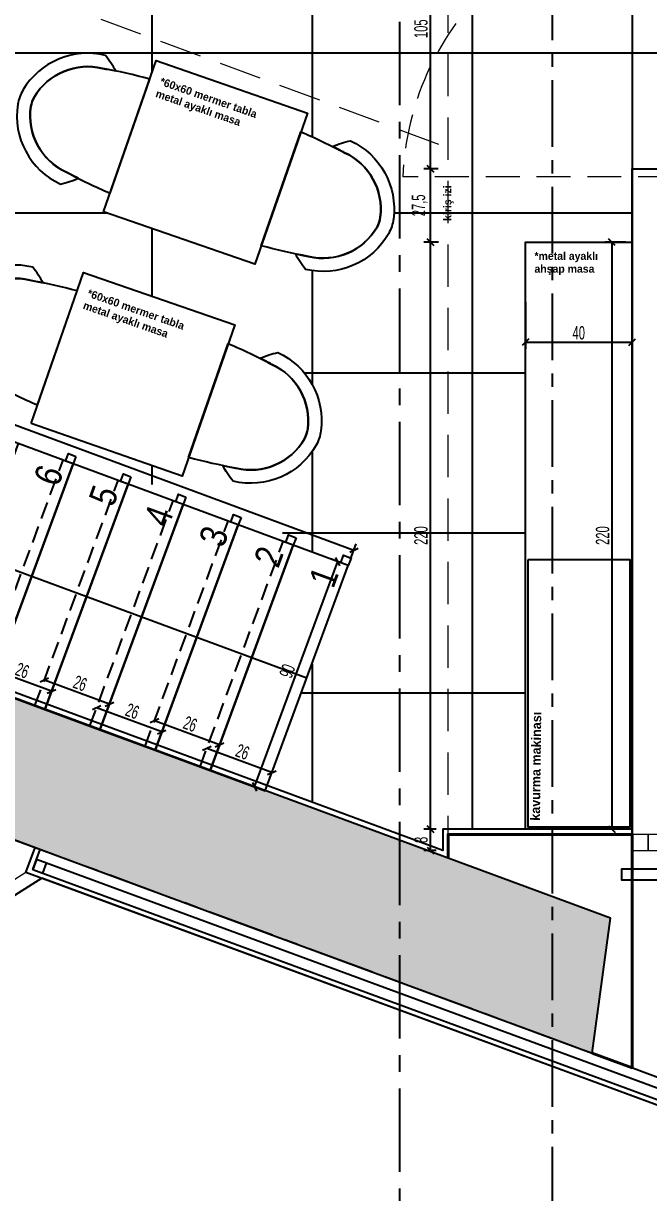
# Model space of a CAD drawing. Header units: millimetres. Extents: x 933584 to 974011, y 4545988 to 4553664.
# Drawn here: x 947039.6 to 947274, y 4550158.3 to 4550596.7 of the extents above; entities that cross this region are included whole.
import ezdxf

# ---------------------------------------------------------------- set-up
doc = ezdxf.new("R2010")
doc.units = ezdxf.units.MM
doc.set_wipeout_variables(frame=1)
doc.header["$PDMODE"] = 35
for name, pattern in [('568_AVN_KES_01$0$HIDDEN', [0.375, 0.25, -0.125]), ('CENTER', [2, 1.25, -0.25, 0.25, -0.25]), ('DOT2', [3.175, 0, -3.175]), ('HIDDEN', [9.525, 6.35, -3.175]), ('HIDDEN2', [4.7625, 3.175, -1.5875]), ('HIDDENX2', [19.05, 12.7, -6.35])]:
    doc.linetypes.add(name, pattern=pattern)
doc.layers.get('0').update_dxf_attribs({"color": 255})
doc.layers.get('Defpoints').update_dxf_attribs({"color": 8})
for name, color, linetype in [('0-CSX-CXS_20', 14, 'CENTER'), ('0-DMS-50', 143, 'Continuous'), ('0-EST-MEA', 10, 'Continuous'), ('0-HSL-HTC_200', 1, 'Continuous'), ('0-HSL-SLD', 252, 'Continuous'), ('0-LNS-SLN', 6, 'Continuous'), ('0-LNS-SPL', 13, '568_AVN_KES_01$0$HIDDEN'), ('0-LNS-VLF', 11, 'Continuous'), ('0-TXT-NRS', 6, 'Continuous'), ('0-TXT-NXS', 7, 'Continuous'), ('0-TXT-XBX_20', 3, 'Continuous'), ('2-SPS-RCN', 2, 'Continuous'), ('7-DCR-FRN', 8, 'Continuous')]:
    doc.layers.add(name, color=color, linetype=linetype)
for name, color, linetype, lineweight in [('2-SPS-IBW', 5, 'Continuous', 40), ('3-OPN-WDR', 4, 'Continuous', 18), ('cam kolon', 80, 'Continuous', 25), ('DOĞRAMA', 8, 'Continuous', 15), ('mimariKIRIS', 251, 'HIDDEN2', 0), ('SFP CAM', 8, 'Continuous', 9), ('SFP DUVAR', 8, 'Continuous', 30)]:
    doc.layers.add(name, color=color, linetype=linetype, lineweight=lineweight)
doc.styles.add('139_UYG_PLN$0$Dumankaya_fikirtepe_VAZIYET_PLANI$0$Standard', font='arial.ttf')
doc.styles.add('Century Gothic_B_3', font='GOTHICB.TTF', dxfattribs={"height": 4})
doc.styles.add('dim_romans_50', font='swissl.ttf', dxfattribs={"width": 0.6, "height": 5})
doc.dimstyles.new('ONK_dim 1_50', dxfattribs={"dimscale": 5, "dimtxt": 4, "dimasz": 0.5, "dimexe": 0.5, "dimexo": 0.5, "dimgap": 0.2, "dimtad": 1, "dimdec": 1, "dimrnd": 0.5, "dimzin": 9, "dimtxsty": 'dim_romans_50', "dimblk": 'OBLIQUE', "dimcen": 1, "dimclre": 256, "dimclrt": 256, "dimazin": 2, "dimtfac": 1, "dimtdec": 1, "dimtix": 1, "dimtmove": 2, "dimatfit": 3, "dimldrblk": 'OBLIQUE', "dimfxl": 3, "dimfxlon": 1, "dimarcsym": 0})

# ---------------------------------------------------------------- blocks, each defined once
blk = doc.blocks.new('A$C252E1D81')
at = {"layer": 'DOĞRAMA', "color": 253, "true_color": 0xadadad}
for points in [[(6, 20), (0, 20), (0, 21), (6, 21)], [(0, 0), (6, 0), (6, 6), (0, 6)]]:
    blk.add_lwpolyline(points, close=True, dxfattribs=at)
blk.add_lwpolyline([(6, 6), (6, 18), (4, 18), (4, 20), (2, 20), (2, 18), (0, 18), (0, 6), (6, 6)], dxfattribs=at)
blk = doc.blocks.new('XVBZDVBZDVB')
at = {"layer": '3-OPN-WDR', "rotation": 270.0000000133402}
blk.add_blockref('A$C252E1D81', (934663.85, 4553292.61), dxfattribs=at)
blk = doc.blocks.new('ZVBXZDVB')
at = {"layer": '0-CSX-CXS_20', "ltscale": 20}
for points in [[(934637.85, 4552835.4), (934637.85, 4551518.59)], [(933721.5, 4552054.44), (934876.25, 4551628.21)]]:
    blk.add_lwpolyline(points, dxfattribs=at)
blk = doc.blocks.new('xcvxcbv-flatten-1')
at = {"layer": '2-SPS-IBW'}
blk.add_lwpolyline([(934652.94, 4550373.38), (934667.85, 4550367.88), (934667.85, 4550455.35), (934598.85, 4550455.35), (934598.85, 4550446.4)], dxfattribs=at)
blk = doc.blocks.new('XCVBXCVBXZ-flatten-1')
at = {"layer": 'cam kolon', "color": 252, "linetype": 'ByBlock'}
for p, q in [((934440.61, 4553278.33), (934444.07, 4553287.72)), ((934443.18, 4553279.52), (934445.95, 4553287.02))]:
    blk.add_line(p, q, dxfattribs=at)
at = {"layer": 'SFP CAM', "color": 252}
for p, q in [((934440.61, 4553278.33), (934369.11, 4553233.01)), ((934446.51, 4553276.16), (934371.79, 4553228.79))]:
    blk.add_line(p, q, dxfattribs=at)
blk = doc.blocks.new('XVCXZVBXCVB-flatten-1')
at = {"layer": '0-LNS-SLN', "linetype": 'ByBlock'}
for p, q in [((938730.16, 4549084.73), (938490.63, 4549173.05)), ((938485.49, 4549170.68), (938734.16, 4549078.99)), ((938730.16, 4549170.77), (938710.16, 4549170.77)), ((938724.72, 4549170.77), (938734.16, 4549170.77)), ((938734.16, 4549170.77), (938734.16, 4549078.99)), ((938710.16, 4549166.77), (938730.16, 4549166.77)), ((938730.16, 4549166.77), (938730.16, 4549080.46))]:
    blk.add_line(p, q, dxfattribs=at)
for points in [[(938490.63, 4549173.05), (938486.87, 4549174.43), (938485.49, 4549170.68), (938489.24, 4549169.29)], [(938710.16, 4549170.77), (938706.16, 4549170.77), (938706.16, 4549166.77), (938710.16, 4549166.77)], [(938734.16, 4549170.77), (938730.16, 4549170.77), (938730.16, 4549166.77), (938734.16, 4549166.77)], [(938734.16, 4549083.25), (938730.16, 4549084.73), (938730.16, 4549080.46), (938734.16, 4549078.99)]]:
    blk.add_lwpolyline(points, close=True, dxfattribs=at)
at = {"layer": 'cam kolon', "color": 252, "linetype": 'ByBlock'}
blk.add_lwpolyline([(938724.16, 4549172.77), (938736.16, 4549172.77), (938736.16, 4549076.12), (938482.92, 4549169.49), (938486.39, 4549178.89)], dxfattribs=at)
blk = doc.blocks.new('fdbxcbxb')
at = {"layer": '0-LNS-SLN', "linetype": 'HIDDEN'}
blk.add_lwpolyline([(936147.2, 4550487.53), (936178.39, 4550571.95)], dxfattribs=at)
at = {"layer": '0-LNS-SLN'}
for points in [[(936182.15, 4550570.56), (936178.39, 4550571.95)], [(936150.95, 4550486.14), (936147.2, 4550487.53)]]:
    blk.add_lwpolyline(points, dxfattribs=at)
blk.add_lwpolyline([(936150.95, 4550486.14), (936171.58, 4550478.51), (936202.78, 4550562.93), (936182.15, 4550570.56)], close=True, dxfattribs=at)
blk = doc.blocks.new('DVCDSFVBDSV')
at = {"layer": '0-LNS-SLN'}
for points in [[(936645.86, 4550351.22), (936171.24, 4550526.62), (936197.27, 4550533.59), (936171.24, 4550526.62), (936186.39, 4550504.15)], [(936559.32, 4550434.37), (936558.28, 4550431.56), (936555.47, 4550432.6), (936556.51, 4550435.41), (936559.32, 4550434.37)], [(936579.96, 4550426.75), (936578.92, 4550423.93), (936576.1, 4550424.97), (936577.14, 4550427.79), (936579.96, 4550426.75)], [(936600.59, 4550419.12), (936599.55, 4550416.31), (936596.74, 4550417.35), (936597.78, 4550420.16), (936600.59, 4550419.12)], [(936621.23, 4550411.49), (936620.19, 4550408.68), (936617.38, 4550409.72), (936618.42, 4550412.53), (936621.23, 4550411.49)], [(936641.87, 4550403.87), (936640.83, 4550401.05), (936638.01, 4550402.09), (936639.05, 4550404.91), (936641.87, 4550403.87)], [(936662.5, 4550396.24), (936661.46, 4550393.43), (936658.65, 4550394.47), (936659.69, 4550397.28), (936662.5, 4550396.24)]]:
    blk.add_lwpolyline(points, dxfattribs=at)
for p in [(355.5, -131.38), (376.14, -139), (396.77, -146.63), (417.41, -154.25), (438.05, -161.88), (458.68, -169.51)]:
    blk.add_blockref('fdbxcbxb', p)
blk = doc.blocks.new('sandalye')
blk.add_lwpolyline([(20.65, -25.79, -0.018451), (21.38, -30.76, 0.045309), (25.62, -25.2, 0.32914), (3.17, -0.28, 0.07808), (-2.45, -0.17, 0.334929), (-25.48, -25.2, 0.045309), (-21.24, -30.76, -0.018068), (-20.54, -25.89, 0.020768), (-20.51, -25.69, -0.333547), (-1.67, -5.11, -0.074803), (2.23, -5.19, -0.32955)], format="xyb", close=True)
blk.add_lwpolyline([(22.68, -43.83, 0.023043), (20.65, -25.79, 0.32955), (2.23, -5.19, 0.074803), (-1.67, -5.11, 0.334755), (-20.52, -25.79, 0.023043), (-22.55, -43.83)], format="xyb")
blk.add_lwpolyline([(-22.55, -43.83), (22.68, -43.83)])
blk = doc.blocks.new('*U1028')
at = {"xscale": -1, "rotation": 270}
blk.add_blockref('sandalye', (21.91, -0.07), dxfattribs=at)
blk = doc.blocks.new('fdvd-flatten-1')
at = {"layer": '2-SPS-RCN'}
blk.add_lwpolyline([(934652.94, 4550373.38), (934659.71, 4550423.91), (934030.31, 4550656.51), (934013, 4550609.59)], close=True, dxfattribs=at)
blk = doc.blocks.new('asdvdsv')
at = {"layer": '0-HSL-HTC_200'}
h = blk.add_hatch(dxfattribs=at)
h.set_pattern_fill('ANSI33', color=256)
h.set_pattern_definition([(45, (935301.9395, 4553293.885), (-4.490128, 4.490128), []), (45, (935306.4297, 4553293.885), (-4.490128, 4.490128), [3.175, -1.5875])])
h.paths.add_polyline_path([(939752.94, 4550210.64), (939759.71, 4550261.17), (939130.31, 4550493.76), (939113, 4550446.85)])
blk.add_blockref('fdvd-flatten-1', (5100, -162.74))
blk = doc.blocks.new('vbxcb')
at = {"layer": 'mimariKIRIS', "ltscale": 5}
for points in [[(942835.91, 4549901.91), (942876.99, 4549538.97), (943141.16, 4549441.35)], [(943141.16, 4549174.82), (943141.16, 4549901.91)], [(943195.25, 4549101.8), (943210.16, 4549096.29), (943210.16, 4549901.91)]]:
    blk.add_lwpolyline(points, dxfattribs=at)
at = {"layer": 'SFP DUVAR', "color": 252}
blk.add_lwpolyline([(943197.52, 4549116.8), (943197.58, 4549116.78)], dxfattribs=at)
blk = doc.blocks.new('dbcxbxcbcxb')
at = {"layer": '0-HSL-SLD'}
for points in [[(941772.37, 4550982.95), (941772.37, 4550554.2)], [(941892.37, 4550982.75), (941892.37, 4550292.61)], [(941712.37, 4550868.86), (941712.37, 4550578.24)], [(941832.37, 4550768.47), (941832.37, 4550294.61)], [(941611.6, 4550585.75), (941910.37, 4550585.75)], [(941586.71, 4550525.75), (941695.35, 4550525.75)], [(941757.63, 4550525.75), (941757.63, 4550525.75)], [(941803.13, 4550525.75), (941892.37, 4550525.75)], [(941712.37, 4550519.83), (941712.37, 4550494.48)], [(941772.37, 4550504.02), (941772.37, 4550461.48)], [(941737.19, 4550465.75), (941737.19, 4550465.75)], [(941769.44, 4550465.75), (941852.37, 4550465.75)], [(941772.37, 4550436.1), (941772.37, 4550398.46)], [(941712.37, 4550430.95), (941712.37, 4550423.83)], [(941761.29, 4550405.75), (941852.37, 4550405.75)], [(941772.37, 4550356.58), (941772.37, 4550304.64)], [(941768.37, 4550345.75), (941852.37, 4550345.75)]]:
    blk.add_lwpolyline(points, dxfattribs=at)
blk = doc.blocks.new('_Oblique')
at = {"color": 0, "linetype": 'ByBlock', "lineweight": -2}
blk.add_line((-0.5, -0.5), (0.5, 0.5), dxfattribs=at)
blk = doc.blocks.new('*D1576')
at = {"layer": '0-DMS-50', "lineweight": -2}
for p, q in [((947107.51, 4550322.45), (947107.51, 4550322.45)), ((947131.9, 4550313.43), (947131.9, 4550313.43))]:
    blk.add_line(p, q, dxfattribs=at)
at = {"layer": '0-DMS-50', "color": 0, "lineweight": -2}
blk.add_line((947132.77, 4550315.78), (947108.38, 4550324.79), dxfattribs=at)
at = {"layer": 'Defpoints', "color": 0}
for p in [(947108.38, 4550324.79), (947108.38, 4550324.79), (947132.77, 4550315.78)]:
    blk.add_point(p, dxfattribs=at)
at = {"layer": '0-DMS-50', "color": 0, "linetype": 'ByBlock', "lineweight": -2, "xscale": 2.5, "yscale": 2.5, "zscale": 2.5}
for p, rotation in [((947108.38, 4550324.79), 159.718194379561), ((947132.77, 4550315.78), 339.718194379561)]:
    blk.add_blockref('_Oblique', p, dxfattribs=dict(at, rotation=rotation))
at = {"layer": '0-DMS-50', "insert": (947121.79, 4550323.57), "char_height": 5, "attachment_point": 5, "rotation": 339.7182, "style": 'dim_romans_50'}
blk.add_mtext('26', dxfattribs=at)
blk = doc.blocks.new('*D1577')
at = {"layer": '0-DMS-50', "color": 0, "lineweight": -2}
blk.add_line((947113.17, 4550326.22), (947088.78, 4550335.23), dxfattribs=at)
at = {"layer": '0-DMS-50', "lineweight": -2}
for p, q in [((947087.92, 4550332.89), (947087.92, 4550332.89)), ((947112.3, 4550323.87), (947112.3, 4550323.87))]:
    blk.add_line(p, q, dxfattribs=at)
at = {"layer": 'Defpoints', "color": 0}
for p in [(947088.78, 4550335.23), (947088.78, 4550335.23), (947113.17, 4550326.22)]:
    blk.add_point(p, dxfattribs=at)
at = {"layer": '0-DMS-50', "color": 0, "linetype": 'ByBlock', "lineweight": -2, "xscale": 2.5, "yscale": 2.5, "zscale": 2.5}
for p, rotation in [((947088.78, 4550335.23), 159.718194096898), ((947113.17, 4550326.22), 339.718194096898)]:
    blk.add_blockref('_Oblique', p, dxfattribs=dict(at, rotation=rotation))
at = {"layer": '0-DMS-50', "insert": (947102.19, 4550334.01), "char_height": 5, "attachment_point": 5, "rotation": 339.7182, "style": 'dim_romans_50'}
blk.add_mtext('26', dxfattribs=at)
blk = doc.blocks.new('*D1578')
at = {"layer": '0-DMS-50', "color": 0, "lineweight": -2}
blk.add_line((947091.5, 4550331.03), (947067.11, 4550340.04), dxfattribs=at)
at = {"layer": '0-DMS-50', "lineweight": -2}
for p, q in [((947066.24, 4550337.7), (947066.24, 4550337.7)), ((947090.63, 4550328.69), (947090.63, 4550328.69))]:
    blk.add_line(p, q, dxfattribs=at)
at = {"layer": 'Defpoints', "color": 0}
for p in [(947067.11, 4550340.04), (947067.11, 4550340.04), (947091.5, 4550331.03)]:
    blk.add_point(p, dxfattribs=at)
at = {"layer": '0-DMS-50', "color": 0, "linetype": 'ByBlock', "lineweight": -2, "xscale": 2.5, "yscale": 2.5, "zscale": 2.5}
for p, rotation in [((947067.11, 4550340.04), 159.718194379561), ((947091.5, 4550331.03), 339.718194379561)]:
    blk.add_blockref('_Oblique', p, dxfattribs=dict(at, rotation=rotation))
at = {"layer": '0-DMS-50', "insert": (947080.51, 4550338.82), "char_height": 5, "attachment_point": 5, "rotation": 339.7182, "style": 'dim_romans_50'}
blk.add_mtext('26', dxfattribs=at)
blk = doc.blocks.new('*D1579')
at = {"layer": '0-DMS-50', "lineweight": -2}
for p, q in [((947046.64, 4550348.14), (947046.64, 4550348.14)), ((947071.03, 4550339.13), (947071.03, 4550339.13))]:
    blk.add_line(p, q, dxfattribs=at)
at = {"layer": '0-DMS-50', "color": 0, "lineweight": -2}
blk.add_line((947071.9, 4550341.47), (947047.51, 4550350.48), dxfattribs=at)
at = {"layer": 'Defpoints', "color": 0}
for p in [(947047.51, 4550350.48), (947047.51, 4550350.48), (947071.9, 4550341.47)]:
    blk.add_point(p, dxfattribs=at)
at = {"layer": '0-DMS-50', "color": 0, "linetype": 'ByBlock', "lineweight": -2, "xscale": 2.5, "yscale": 2.5, "zscale": 2.5}
for p, rotation in [((947047.51, 4550350.48), 159.718194096898), ((947071.9, 4550341.47), 339.718194096898)]:
    blk.add_blockref('_Oblique', p, dxfattribs=dict(at, rotation=rotation))
at = {"layer": '0-DMS-50', "insert": (947060.92, 4550349.26), "char_height": 5, "attachment_point": 5, "rotation": 339.7182, "style": 'dim_romans_50'}
blk.add_mtext('26', dxfattribs=at)
blk = doc.blocks.new('*D1580')
at = {"layer": '0-DMS-50', "lineweight": -2}
for p, q in [((947024.97, 4550352.95), (947024.97, 4550352.95)), ((947049.36, 4550343.94), (947049.36, 4550343.94))]:
    blk.add_line(p, q, dxfattribs=at)
at = {"layer": '0-DMS-50', "color": 0, "lineweight": -2}
blk.add_line((947050.22, 4550346.28), (947025.84, 4550355.29), dxfattribs=at)
at = {"layer": 'Defpoints', "color": 0}
for p in [(947025.84, 4550355.29), (947025.84, 4550355.29), (947050.22, 4550346.28)]:
    blk.add_point(p, dxfattribs=at)
at = {"layer": '0-DMS-50', "color": 0, "linetype": 'ByBlock', "lineweight": -2, "xscale": 2.5, "yscale": 2.5, "zscale": 2.5}
for p, rotation in [((947025.84, 4550355.29), 159.718194379561), ((947050.22, 4550346.28), 339.718194379561)]:
    blk.add_blockref('_Oblique', p, dxfattribs=dict(at, rotation=rotation))
at = {"layer": '0-DMS-50', "insert": (947039.24, 4550354.07), "char_height": 5, "attachment_point": 5, "rotation": 339.7182, "style": 'dim_romans_50'}
blk.add_mtext('26', dxfattribs=at)
blk = doc.blocks.new('*D1599')
at = {"layer": '0-DMS-50', "lineweight": -2}
for p, q in [((947159.12, 4550394.29), (947155.13, 4550395.77)), ((947127.92, 4550309.87), (947123.94, 4550311.35))]:
    blk.add_line(p, q, dxfattribs=at)
at = {"layer": '0-DMS-50', "color": 0, "lineweight": -2}
blk.add_line((947126.28, 4550310.48), (947157.48, 4550394.9), dxfattribs=at)
at = {"layer": 'Defpoints', "color": 0}
for p in [(947157.48, 4550394.9), (947161.46, 4550393.43), (947130.26, 4550309.01)]:
    blk.add_point(p, dxfattribs=at)
at = {"layer": '0-DMS-50', "color": 0, "linetype": 'ByBlock', "lineweight": -2, "xscale": 2.5, "yscale": 2.5, "zscale": 2.5}
for p, rotation in [((947157.48, 4550394.9), 69.71819437824071), ((947126.28, 4550310.48), 249.7181943782407)]:
    blk.add_blockref('_Oblique', p, dxfattribs=dict(at, rotation=rotation))
at = {"layer": '0-DMS-50', "insert": (947138.6, 4550353.9), "char_height": 5, "attachment_point": 5, "rotation": 69.7182, "style": 'dim_romans_50'}
blk.add_mtext('90', dxfattribs=at)
blk = doc.blocks.new('*D1600')
at = {"layer": '0-DMS-50', "lineweight": -2}
for p, q in [((947227.85, 4550492.2), (947227.85, 4550474.7)), ((947267.85, 4550492.2), (947267.85, 4550474.7))]:
    blk.add_line(p, q, dxfattribs=at)
at = {"layer": '0-DMS-50', "color": 0, "lineweight": -2}
blk.add_line((947227.85, 4550477.2), (947267.85, 4550477.2), dxfattribs=at)
at = {"layer": 'Defpoints', "color": 0}
for p in [(947227.85, 4550514.75), (947267.85, 4550514.75), (947267.85, 4550477.2)]:
    blk.add_point(p, dxfattribs=at)
at = {"layer": '0-DMS-50', "color": 0, "linetype": 'ByBlock', "lineweight": -2, "xscale": 2.5, "yscale": 2.5, "zscale": 2.5, "rotation": 180}
blk.add_blockref('_Oblique', (947227.85, 4550477.2), dxfattribs=at)
at = {"layer": '0-DMS-50', "color": 0, "linetype": 'ByBlock', "lineweight": -2, "xscale": 2.5, "yscale": 2.5, "zscale": 2.5}
blk.add_blockref('_Oblique', (947267.85, 4550477.2), dxfattribs=at)
at = {"layer": '0-DMS-50', "insert": (947247.85, 4550480.7), "char_height": 5, "attachment_point": 5, "style": 'dim_romans_50'}
blk.add_mtext('40', dxfattribs=at)
blk = doc.blocks.new('*D1601')
at = {"layer": '0-DMS-50', "lineweight": -2}
for p, q in [((947265.35, 4550514.75), (947257.81, 4550514.75)), ((947265.35, 4550294.61), (947257.81, 4550294.61))]:
    blk.add_line(p, q, dxfattribs=at)
at = {"layer": '0-DMS-50', "color": 0, "lineweight": -2}
blk.add_line((947260.31, 4550514.75), (947260.31, 4550294.61), dxfattribs=at)
at = {"layer": 'Defpoints', "color": 0}
for p in [(947267.85, 4550514.75), (947260.31, 4550294.61), (947267.85, 4550294.61)]:
    blk.add_point(p, dxfattribs=at)
at = {"layer": '0-DMS-50', "color": 0, "linetype": 'ByBlock', "lineweight": -2, "xscale": 2.5, "yscale": 2.5, "zscale": 2.5}
for p, rotation in [((947260.31, 4550514.75), 89.99999998812271), ((947260.31, 4550294.61), 269.9999999881227)]:
    blk.add_blockref('_Oblique', p, dxfattribs=dict(at, rotation=rotation))
at = {"layer": '0-DMS-50', "insert": (947256.81, 4550404.68), "char_height": 5, "attachment_point": 5, "rotation": 90, "style": 'dim_romans_50'}
blk.add_mtext('220', dxfattribs=at)
blk = doc.blocks.new('*D1603')
at = {"layer": '0-DMS-50', "lineweight": -2}
for p, q in [((946683.95, 4550572.56), (946686.07, 4550578.3)), ((947162.33, 4550395.77), (947164.45, 4550401.52))]:
    blk.add_line(p, q, dxfattribs=at)
at = {"layer": '0-DMS-50', "color": 0, "lineweight": -2}
blk.add_line((946685.21, 4550575.96), (947163.59, 4550399.17), dxfattribs=at)
at = {"layer": 'Defpoints', "color": 0}
for p in [(946683.08, 4550570.21), (947163.59, 4550399.17), (947161.46, 4550393.43)]:
    blk.add_point(p, dxfattribs=at)
at = {"layer": '0-DMS-50', "color": 0, "linetype": 'ByBlock', "lineweight": -2, "xscale": 2.5, "yscale": 2.5, "zscale": 2.5}
for p, rotation in [((946685.21, 4550575.96), 159.7181943794386), ((947163.59, 4550399.17), 339.7181943794386)]:
    blk.add_blockref('_Oblique', p, dxfattribs=dict(at, rotation=rotation))
at = {"layer": '0-DMS-50', "insert": (946925.61, 4550490.85), "char_height": 5, "attachment_point": 5, "rotation": 339.7182, "style": 'dim_romans_50'}
blk.add_mtext('510', dxfattribs=at)
blk = doc.blocks.new('*D1604')
at = {"layer": '0-DMS-50', "lineweight": -2}
for p, q in [((947194.35, 4550294.61), (947189.71, 4550294.61)), ((947194.35, 4550286.53), (947189.71, 4550286.53))]:
    blk.add_line(p, q, dxfattribs=at)
at = {"layer": '0-DMS-50', "color": 0, "lineweight": -2}
blk.add_line((947192.21, 4550286.53), (947192.21, 4550294.61), dxfattribs=at)
at = {"layer": 'Defpoints', "color": 0}
for p in [(947192.21, 4550294.61), (947196.85, 4550294.61), (947196.85, 4550286.53)]:
    blk.add_point(p, dxfattribs=at)
at = {"layer": '0-DMS-50', "color": 0, "linetype": 'ByBlock', "lineweight": -2, "xscale": 2.5, "yscale": 2.5, "zscale": 2.5}
for p, rotation in [((947192.21, 4550294.61), 90), ((947192.21, 4550286.53), 270)]:
    blk.add_blockref('_Oblique', p, dxfattribs=dict(at, rotation=rotation))
at = {"layer": '0-DMS-50', "insert": (947188.71, 4550290.57), "char_height": 5, "attachment_point": 5, "rotation": 90, "style": 'dim_romans_50'}
blk.add_mtext('8', dxfattribs=at)
blk = doc.blocks.new('*D1605')
at = {"layer": '0-DMS-50', "lineweight": -2}
for p, q in [((947195.31, 4550514.75), (947189.71, 4550514.75)), ((947194.35, 4550294.61), (947189.71, 4550294.61))]:
    blk.add_line(p, q, dxfattribs=at)
at = {"layer": '0-DMS-50', "color": 0, "lineweight": -2}
blk.add_line((947192.21, 4550294.61), (947192.21, 4550514.75), dxfattribs=at)
at = {"layer": 'Defpoints', "color": 0}
for p in [(947192.21, 4550514.75), (947197.81, 4550514.75), (947196.85, 4550294.61)]:
    blk.add_point(p, dxfattribs=at)
at = {"layer": '0-DMS-50', "color": 0, "linetype": 'ByBlock', "lineweight": -2, "xscale": 2.5, "yscale": 2.5, "zscale": 2.5}
for p, rotation in [((947192.21, 4550514.75), 90), ((947192.21, 4550294.61), 270)]:
    blk.add_blockref('_Oblique', p, dxfattribs=dict(at, rotation=rotation))
at = {"layer": '0-DMS-50', "insert": (947188.71, 4550404.68), "char_height": 5, "attachment_point": 5, "rotation": 90, "style": 'dim_romans_50'}
blk.add_mtext('220', dxfattribs=at)
blk = doc.blocks.new('*D1606')
at = {"layer": '0-DMS-50', "lineweight": -2}
for p, q in [((947195.17, 4550542.25), (947189.71, 4550542.25)), ((947195.31, 4550514.75), (947189.71, 4550514.75))]:
    blk.add_line(p, q, dxfattribs=at)
at = {"layer": '0-DMS-50', "color": 0, "lineweight": -2}
blk.add_line((947192.21, 4550514.75), (947192.21, 4550542.25), dxfattribs=at)
at = {"layer": 'Defpoints', "color": 0}
for p in [(947192.21, 4550542.25), (947197.67, 4550542.25), (947197.81, 4550514.75)]:
    blk.add_point(p, dxfattribs=at)
at = {"layer": '0-DMS-50', "color": 0, "linetype": 'ByBlock', "lineweight": -2, "xscale": 2.5, "yscale": 2.5, "zscale": 2.5}
for p, rotation in [((947192.21, 4550542.25), 90), ((947192.21, 4550514.75), 270)]:
    blk.add_blockref('_Oblique', p, dxfattribs=dict(at, rotation=rotation))
at = {"layer": '0-DMS-50', "insert": (947188.23, 4550528.5), "char_height": 5, "attachment_point": 5, "rotation": 90, "style": 'dim_romans_50'}
blk.add_mtext('27,5', dxfattribs=at)
blk = doc.blocks.new('*D1607')
at = {"layer": '0-DMS-50', "lineweight": -2}
for p, q in [((947196.35, 4550647.21), (947189.71, 4550647.21)), ((947195.17, 4550542.25), (947189.71, 4550542.25))]:
    blk.add_line(p, q, dxfattribs=at)
at = {"layer": '0-DMS-50', "color": 0, "lineweight": -2}
blk.add_line((947192.21, 4550542.25), (947192.21, 4550647.21), dxfattribs=at)
at = {"layer": 'Defpoints', "color": 0}
for p in [(947192.21, 4550647.21), (947198.85, 4550647.21), (947197.67, 4550542.25)]:
    blk.add_point(p, dxfattribs=at)
at = {"layer": '0-DMS-50', "color": 0, "linetype": 'ByBlock', "lineweight": -2, "xscale": 2.5, "yscale": 2.5, "zscale": 2.5}
for p, rotation in [((947192.21, 4550647.21), 90), ((947192.21, 4550542.25), 270)]:
    blk.add_blockref('_Oblique', p, dxfattribs=dict(at, rotation=rotation))
at = {"layer": '0-DMS-50', "insert": (947188.71, 4550594.73), "char_height": 5, "attachment_point": 5, "rotation": 90, "style": 'dim_romans_50'}
blk.add_mtext('105', dxfattribs=at)
blk = doc.blocks.new('CXVBXCBXCB')
at = {"linetype": 'CENTER', "ltscale": 25}
blk.add_lwpolyline([(936604.05, 4552635.39), (936604.05, 4551251.6)], dxfattribs=at)

msp = doc.modelspace()

# ---------------------------------------------------------------- linework, layer by layer
at = {"layer": '0-HSL-SLD'}
msp.add_lwpolyline([(947267.85, 4550292.61), (947267.85, 4550542.25), (947283.85, 4550542.25)], dxfattribs=at)
at = {"layer": '0-TXT-NRS'}
msp.add_lwpolyline([(947228.72, 4550395.52), (947228.72, 4550295.48), (947267.14, 4550295.48), (947267.14, 4550395.52)], close=True, dxfattribs=at)
at = {"layer": '7-DCR-FRN'}
msp.add_lwpolyline([(947267.85, 4550294.61), (947227.85, 4550294.61), (947227.85, 4550514.75), (947267.85, 4550514.75)], close=True, dxfattribs=at)

# ---------------------------------------------------------------- block references
for name, p in [('XCVBXCVBXZ-flatten-1', (12600, -3000)), ('XVBZDVBZDVB', (12604, -3000)), ('xcvxcbv-flatten-1', (12600, -162.74)), ('XVCXZVBXCVB-flatten-1', (8557.69, 1108.84))]:
    msp.add_blockref(name, p)
at = {"layer": '0-EST-MEA'}
msp.add_blockref('DVCDSFVBDSV', (10500, 0), dxfattribs=at)
at = {"layer": '0-LNS-SLN'}
msp.add_blockref('ZVBXZDVB', (12600, -1500), dxfattribs=at)

# ---------------------------------------------------------------- texts
at = {"insert": (947197.13, 4550522.67), "char_height": 2.9364, "width": 95.455, "attachment_point": 1, "rotation": 90, "line_spacing_factor": 0.984502, "style": 'Century Gothic_B_3'}
msp.add_mtext('\\pxql;{\\fFranklin Gothic Book|b1|i0|c162|p34;kiriş izi}', dxfattribs=at)
at = {"layer": '0-LNS-VLF', "linetype": 'HIDDEN', "ltscale": 0.5, "insert": (947231.25, 4550511.01), "char_height": 2.9364, "width": 95.455, "attachment_point": 1, "line_spacing_factor": 0.984502, "style": 'Century Gothic_B_3'}
msp.add_mtext('\\pxql;{\\fFranklin Gothic Book|b1|i0|c162|p34;*metal ayaklı \\Pahşap masa}', dxfattribs=at)
at = {"layer": '0-TXT-NXS', "char_height": 10, "attachment_point": 3, "rotation": 69.8726, "style": '139_UYG_PLN$0$Dumankaya_fikirtepe_VAZIYET_PLANI$0$Standard'}
for s, insert in [('{\\T0.8;\\fArial Narrow|b0|i0|c162|p34;5}', (947065.76, 4550423.48, 1.23)), ('{\\T0.8;\\fArial Narrow|b0|i0|c162|p34;4}', (947086.4, 4550415.86, 1.23)), ('{\\T0.8;\\fArial Narrow|b0|i0|c162|p34;3}', (947107.03, 4550408.23, 1.23)), ('{\\T0.8;\\fArial Narrow|b0|i0|c162|p34;2}', (947127.67, 4550400.6, 1.23)), ('{\\T0.8;\\fArial Narrow|b0|i0|c162|p34;1}', (947148.3, 4550392.98, 1.23))]:
    msp.add_mtext_dynamic_manual_height_columns(s, width=10, gutter_width=12.5, heights=[0], dxfattribs=dict(at, insert=insert))
at = {"layer": '0-TXT-XBX_20', "color": 0, "insert": (947229.21, 4550249.56), "char_height": 3.5237, "width": 137.2855, "attachment_point": 1, "rotation": 89.3189, "line_spacing_factor": 0.984502, "style": 'Century Gothic_B_3'}
msp.add_mtext('\\pxqc;{\\fFranklin Gothic Book|b1|i0|c162|p34;kavurma makinası}', dxfattribs=at)

# ---------------------------------------------------------------- dimensions: what is measured, and where the dimension line sits
at = {"layer": '0-DMS-50'}
for p1, p2, distance, picture, middle in [((947227.85, 4550514.75), (947267.85, 4550514.75), -37.55, '*D1600', (947247.85, 4550480.7)), ((947267.85, 4550514.75), (947267.85, 4550294.61), -7.54, '*D1601', (947256.81, 4550404.68)), ((947130.26, 4550309.01), (947161.46, 4550393.43), 4.25, '*D1599', (947138.6, 4550353.9)), ((947050.22, 4550346.28), (947025.84, 4550355.29), 0, '*D1580', (947039.24, 4550354.07)), ((947071.9, 4550341.47), (947047.51, 4550350.48), 0, '*D1579', (947060.92, 4550349.26)), ((947091.5, 4550331.03), (947067.11, 4550340.04), 0, '*D1578', (947080.51, 4550338.82)), ((947113.17, 4550326.22), (947088.78, 4550335.23), 0, '*D1577', (947102.19, 4550334.01)), ((947132.77, 4550315.78), (947108.38, 4550324.79), 0, '*D1576', (947121.79, 4550323.57)), ((947196.85, 4550286.53), (947196.85, 4550294.61), 4.64, '*D1604', (947188.71, 4550290.57))]:
    dim = msp.add_aligned_dim(p1=p1, p2=p2, distance=distance, dimstyle='ONK_dim 1_50', dxfattribs=at)
    dim.commit()
    dim.dimension.update_dxf_attribs({"geometry": picture, "text_midpoint": middle})

# ---------------------------------------------------------------- next in the draw order: wipeouts: each hides what was drawn before it
at = {"linetype": 'DOT2', "ltscale": 100000}
for points in [[(947126.37, 4550506.41), (947146.1, 4550563.08), (947089.44, 4550582.81), (947069.71, 4550526.14)], [(947099.18, 4550427), (947118.9, 4550483.67), (947062.24, 4550503.39), (947042.51, 4550446.73)]]:
    msp.add_wipeout(points, dxfattribs=at).dxf.layer = '3-OPN-WDR'

# ---------------------------------------------------------------- next in the draw order: linework, layer by layer
at = {"layer": '7-DCR-FRN'}
for points in [[(947069.71, 4550526.14), (947089.44, 4550582.81), (947146.1, 4550563.08), (947126.37, 4550506.41)], [(947042.51, 4550446.73), (947062.24, 4550503.39), (947118.9, 4550483.67), (947099.18, 4550427)]]:
    msp.add_lwpolyline(points, close=True, dxfattribs=at)

# ---------------------------------------------------------------- next in the draw order: texts
at = {"layer": '0-TXT-NXS', "insert": (947045.12, 4550431.11, 1.23), "char_height": 10, "attachment_point": 3, "rotation": 69.8726, "style": '139_UYG_PLN$0$Dumankaya_fikirtepe_VAZIYET_PLANI$0$Standard'}
msp.add_mtext_dynamic_manual_height_columns('{\\T0.8;\\fArial Narrow|b0|i0|c162|p34;6}', width=10, gutter_width=12.5, heights=[0], dxfattribs=at)

# ---------------------------------------------------------------- next in the draw order: block references
at = {"layer": '7-DCR-FRN', "xscale": -1, "rotation": 340.8064281584475}
for p in [(947058.88, 4550561.68), (947031.68, 4550482.26)]:
    msp.add_blockref('*U1028', p, dxfattribs=at)
at = {"layer": '7-DCR-FRN', "rotation": 340.8046015692548}
for p in [(947156.93, 4550527.54), (947129.74, 4550448.13)]:
    msp.add_blockref('*U1028', p, dxfattribs=at)

# ---------------------------------------------------------------- next in the draw order: linework, layer by layer
at = {"layer": '0-DMS-50'}
msp.add_lwpolyline([(947287.85, 4550634.25), (947287.85, 4550542.25), (947288.85, 4550542.25), (947288.85, 4550536.25), (947287.84, 4550536.25), (947287.85, 4550292.61), (947288.85, 4550292.61), (947288.85, 4550286.61), (947287.85, 4550286.61), (947287.85, 4550288.61), (947285.85, 4550288.61), (947285.85, 4550281.61), (947293.85, 4550281.61), (947293.85, 4550184.96), (947046.51, 4550276.16), (946414.32, 4549875.4), (947773.84, 4549875.4)], dxfattribs=at)
at = {"layer": '0-LNS-SPL', "linetype": 'ByBlock', "ltscale": 0.5}
msp.add_lwpolyline([(947267.85, 4550294.61), (947196.85, 4550294.61), (947196.85, 4550286.53), (946629.13, 4550496.33), (946618.74, 4550468.18), (946608.34, 4550472.02), (946484.35, 4550642.4), (946484.35, 4550712.75), (946583.85, 4550712.75), (946583.85, 4550829.75), (946461.85, 4550829.75), (946461.85, 4550826.35)], dxfattribs=at)
at = {"layer": '3-OPN-WDR', "linetype": 'HIDDENX2'}
msp.add_lwpolyline([(947282.85, 4550539.25), (947181.91, 4550539.25, -0.389941), (947282.85, 4550640.25, -2.314426)], format="xyb", dxfattribs=at)

# ---------------------------------------------------------------- next in the draw order: block references
for name, p in [('CXVBXCBXCB', (10576.62, -1338.04)), ('asdvdsv', (7500, 0)), ('vbxcb', (4057.69, 1108.84)), ('dbcxbxcbcxb', (5375.48, 0))]:
    msp.add_blockref(name, p)

# ---------------------------------------------------------------- next in the draw order: texts
at = {"layer": '0-LNS-VLF', "linetype": 'HIDDEN', "ltscale": 0.5, "char_height": 2.9364, "width": 95.455, "attachment_point": 1, "rotation": 340.8046, "line_spacing_factor": 0.984502, "style": 'Century Gothic_B_3'}
for insert in [(947091.5, 4550576.55), (947064.3, 4550497.14)]:
    msp.add_mtext('\\pxql;{\\fFranklin Gothic Book|b1|i0|c162|p34;*60x60 mermer tabla\\Pmetal ayaklı masa}', dxfattribs=dict(at, insert=insert))

# ---------------------------------------------------------------- next in the draw order: dimensions: what is measured, and where the dimension line sits
at = {"layer": '0-DMS-50'}
for base, p1, p2, picture, middle in [((947192.21, 4550647.21), (947197.67, 4550542.25), (947198.85, 4550647.21), '*D1607', (947188.71, 4550594.73)), ((947192.21, 4550542.25), (947197.81, 4550514.75), (947197.67, 4550542.25), '*D1606', (947188.23, 4550528.5)), ((947192.21, 4550514.75), (947196.85, 4550294.61), (947197.81, 4550514.75), '*D1605', (947188.71, 4550404.68))]:
    dim = msp.add_linear_dim(base=base, p1=p1, p2=p2, angle=270, dimstyle='ONK_dim 1_50', dxfattribs=at)
    dim.commit()
    dim.dimension.update_dxf_attribs({"geometry": picture, "text_midpoint": middle})
dim = msp.add_aligned_dim(p1=(946683.08, 4550570.21), p2=(947161.46, 4550393.43), distance=6.13, dimstyle='ONK_dim 1_50', dxfattribs=at)
dim.commit()
dim.dimension.update_dxf_attribs({"geometry": '*D1603', "text_midpoint": (946925.61, 4550490.85)})

doc.saveas('drawing.dxf')
